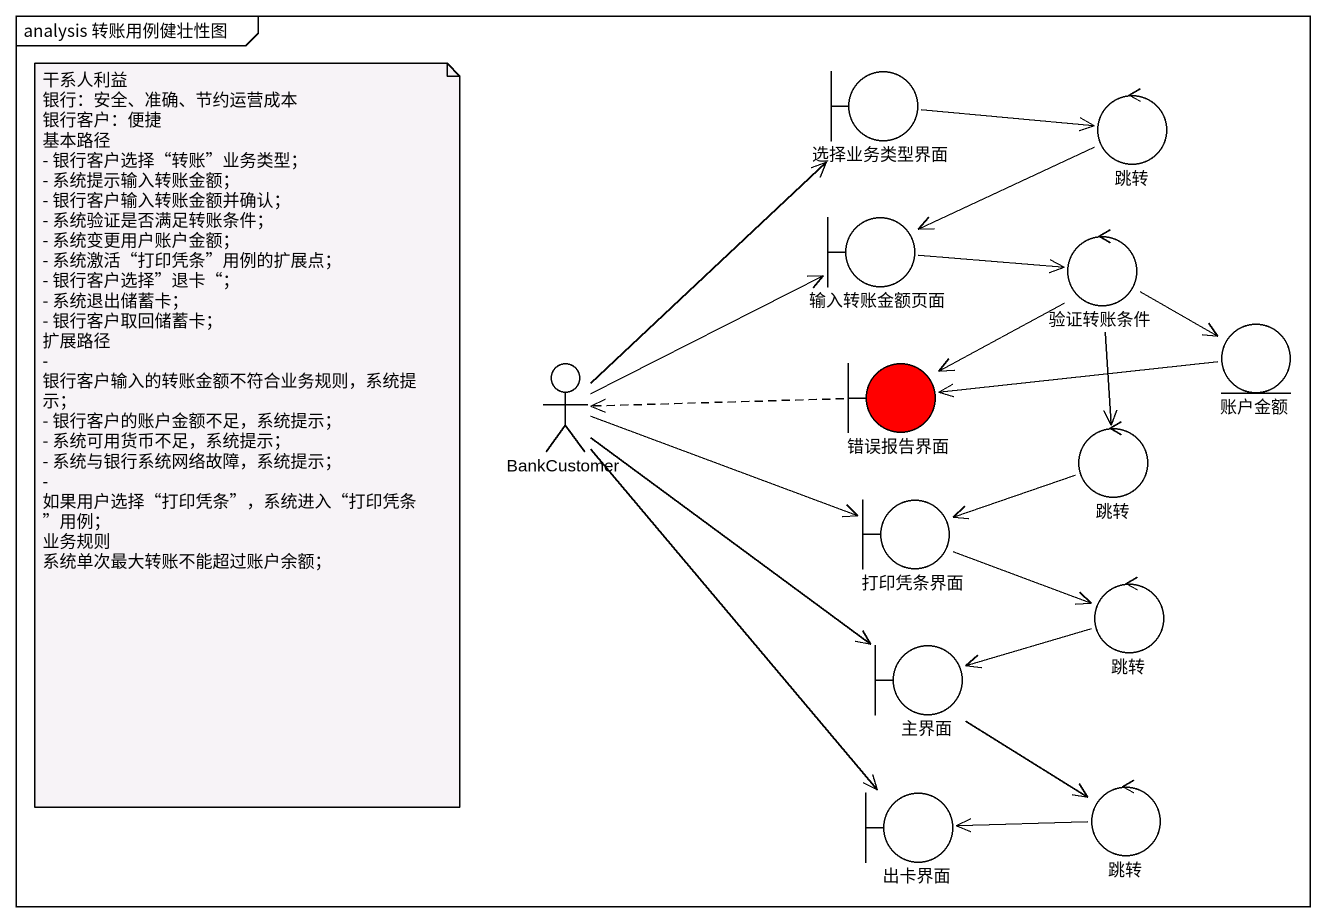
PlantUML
@startuml
mainframe analysis 转账用例健壮性图
boundary 选择业务类型界面
control 跳转
boundary 输入转账金额页面
control 验证转账条件
entity 账户金额
actor BankCustomer
boundary 错误报告界面 #FF0000
control "跳转" as 跳转_2
boundary 打印凭条界面
control "跳转" as 跳转_3
boundary 主界面
boundary 出卡界面
control "跳转" as 跳转_4
选择业务类型界面 -right-> 跳转
跳转 -left-> 输入转账金额页面
输入转账金额页面 -right-> 验证转账条件
验证转账条件 -right-> 账户金额
验证转账条件 --> 错误报告界面
验证转账条件 --> 跳转_2
账户金额 -left-> 错误报告界面
BankCustomer -up-> 选择业务类型界面
BankCustomer -right-> 输入转账金额页面
BankCustomer -right-> 打印凭条界面
BankCustomer --> 主界面
BankCustomer --> 出卡界面
错误报告界面 .left.> BankCustomer
跳转_2 -left-> 打印凭条界面
打印凭条界面 -right-> 跳转_3
跳转_3 -left-> 主界面
主界面 --> 跳转_4
跳转_4 -left-> 出卡界面
note as N1
  干系人利益
  银行：安全、准确、节约运营成本
  银行客户：便捷
  基本路径
  - 银行客户选择“转账”业务类型；
  - 系统提示输入转账金额；
  - 银行客户输入转账金额并确认；
  - 系统验证是否满足转账条件；
  - 系统变更用户账户金额；
  - 系统激活“打印凭条”用例的扩展点；
  - 银行客户选择”退卡“；
  - 系统退出储蓄卡；
  - 银行客户取回储蓄卡；
  扩展路径
  - 银行客户输入的转账金额不符合业务规则，系统提示；
  - 银行客户的账户金额不足，系统提示；
  - 系统可用货币不足，系统提示；
  - 系统与银行系统网络故障，系统提示；
  - 如果用户选择“打印凭条”，系统进入“打印凭条”用例；
  业务规则
  系统单次最大转账不能超过账户余额；
end note
@enduml
